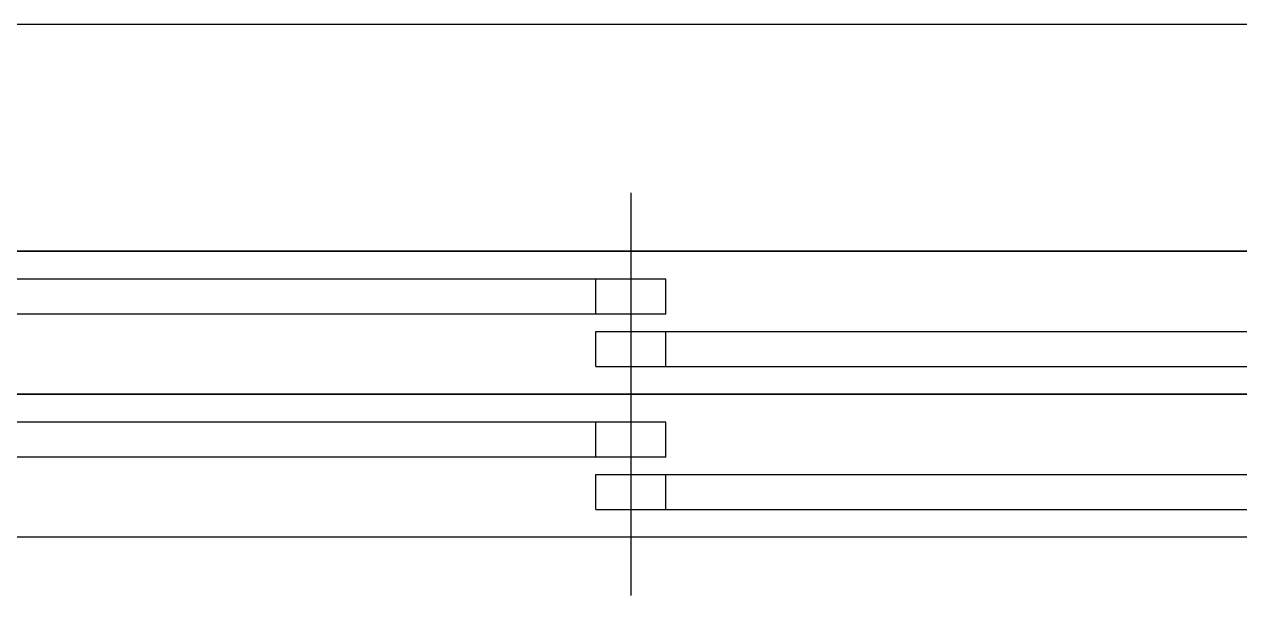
# Model space of a CAD drawing. Header units: millimetres. Extents: x 512 to 764439, y -71 to 559481.
# Drawn here: x 589401 to 590443, y 266054 to 266543 of the extents above; entities that cross this region are included whole.
import ezdxf

# ---------------------------------------------------------------- set-up
doc = ezdxf.new("R2010")
doc.units = ezdxf.units.MM
doc.header["$LTSCALE"] = 50
for name, color, linetype in [('#WIN', 4, 'Continuous'), ('_0', 7, 'Continuous'), ('목공', 124, 'Continuous')]:
    doc.layers.add(name, color=color, linetype=linetype)

# ---------------------------------------------------------------- blocks, each defined once
blk = doc.blocks.new('DFDSF')
at = {"layer": '#WIN', "color": 8}
for p, q in [((341020, 68846.1), (341020, 68623.6)), ((339628.7, 68796.1), (342411.2, 68796.1)), ((341050, 68772.3), (339658.7, 68772.3)), ((340990, 68742.3), (340990, 68772.3)), ((341050, 68742.3), (341050, 68772.3)), ((341050, 68742.3), (339658.7, 68742.3)), ((340990, 68697.3), (340990, 68727.3)), ((340990, 68727.3), (342381.2, 68727.3)), ((341020, 68723.6), (341020, 68501.1)), ((341050, 68697.3), (341050, 68727.3)), ((340990, 68697.3), (342381.2, 68697.3)), ((339628.7, 68673.6), (342411.2, 68673.6)), ((342411.2, 68673.6), (339628.7, 68673.6)), ((341050, 68649.8), (339658.7, 68649.8)), ((340990, 68619.8), (340990, 68649.8)), ((341050, 68619.8), (341050, 68649.8)), ((341050, 68619.8), (339658.7, 68619.8)), ((340990, 68574.8), (340990, 68604.8)), ((340990, 68604.8), (342381.2, 68604.8)), ((341050, 68574.8), (341050, 68604.8)), ((340990, 68574.8), (342381.2, 68574.8)), ((342411.2, 68551.1), (339628.7, 68551.1))]:
    blk.add_line(p, q, dxfattribs=at)
at = {"color": 8, "transparency": 33554483}
blk.add_line((342411.2, 68796.1), (339628.7, 68796.1), dxfattribs=at)
at = {"layer": '목공', "color": 8, "ltscale": 2}
blk.add_line((339628.7, 68990.5), (342411.2, 68990.5), dxfattribs=at)

msp = doc.modelspace()

# ---------------------------------------------------------------- block references
at = {"layer": '_0'}
msp.add_blockref('DFDSF', (248900.70188746, 197552.74955068), dxfattribs=at)

doc.saveas('drawing.dxf')
